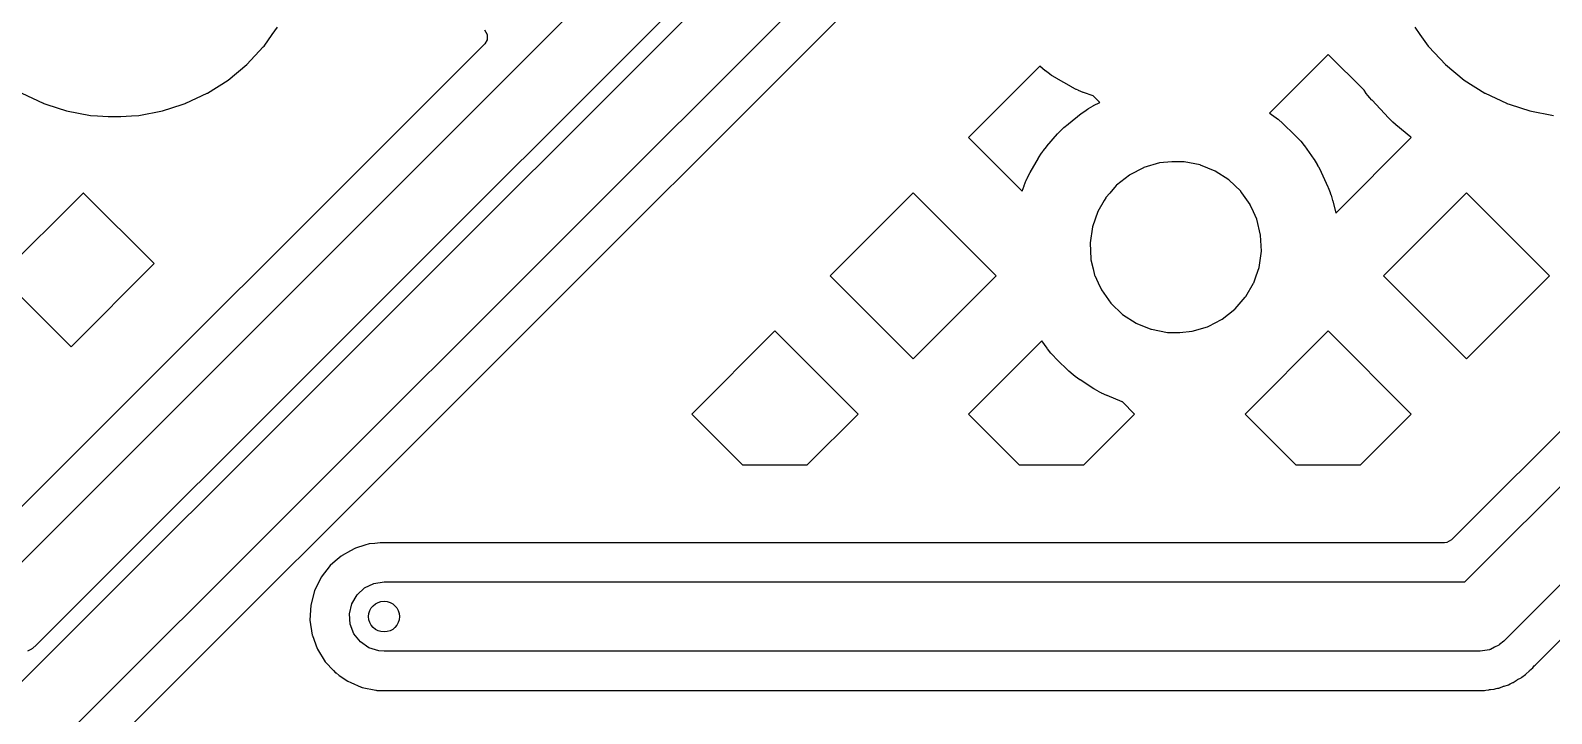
# Model space of a CAD drawing. Extents: x 124.5 to 210, y -114.5 to -26.5.
# Drawn here: x 158.41 to 178.16, y -88.76 to -79.88 of the extents above; entities that cross this region are included whole.
import ezdxf

# ---------------------------------------------------------------- set-up
doc = ezdxf.new("R2010")
doc.units = 0
doc.layers.add('BLACK', color=7, linetype='CONTINUOUS')

msp = doc.modelspace()

# ---------------------------------------------------------------- linework, layer by layer
at = {"layer": 'BLACK', "linetype": 'CONTINUOUS'}
for p, q in [((157.984, -87.1), (188.442, -56.6418)), ((188.946, -57.41), (158.488, -87.8682)), ((177.034, -87.05), (188.442, -75.6418)), ((188.946, -76.41), (177.538, -87.8182)), ((158.239, -88.4), (169.982, -76.6568)), ((177.946, -88.1295), (189.12, -76.9554)), ((170.487, -77.425), (158.744, -89.1682)), ((159.152, -89.4795), (170.661, -77.9704)), ((161.441, -80.0865), (161.549, -79.9374)), ((161.549, -79.9374), (161.617, -79.8435)), ((164.304, -79.8763), (164.34, -79.9374)), ((164.34, -79.9374), (164.337, -80.0084)), ((176.383, -79.8435), (176.451, -79.9374)), ((176.451, -79.9374), (176.559, -80.0865)), ((164.307, -80.0576), (157.81, -86.5546)), ((161.216, -80.3278), (161.432, -80.0982)), ((161.432, -80.0982), (161.441, -80.0865)), ((164.337, -80.0084), (164.307, -80.0576)), ((176.559, -80.0865), (176.568, -80.0982)), ((176.568, -80.0982), (176.784, -80.3278)), ((183.307, -80.0576), (176.86, -86.5046)), ((160.974, -80.5285), (161.216, -80.3278)), ((171.514, -80.3501), (170.588, -81.2763)), ((171.585, -80.4077), (171.514, -80.3501)), ((175.259, -80.1973), (174.497, -80.9594)), ((175.725, -80.6625), (175.259, -80.1973)), ((176.784, -80.3278), (177.026, -80.5285)), ((160.708, -80.6972), (160.974, -80.5285)), ((171.589, -80.411), (171.585, -80.4077)), ((171.641, -80.4498), (171.589, -80.411)), ((171.645, -80.4529), (171.641, -80.4498)), ((171.662, -80.465), (171.645, -80.4529)), ((171.667, -80.4679), (171.662, -80.465)), ((171.722, -80.5021), (171.667, -80.4679)), ((171.726, -80.5049), (171.722, -80.5021)), ((171.926, -80.6189), (171.726, -80.5049)), ((177.026, -80.5285), (177.292, -80.6972)), ((158.296, -80.6989), (158.573, -80.8296)), ((160.427, -80.8296), (160.704, -80.6989)), ((160.704, -80.6989), (160.708, -80.6972)), ((160.704, -80.6989), (160.704, -80.6989)), ((171.931, -80.6214), (171.926, -80.6189)), ((171.989, -80.6509), (171.931, -80.6214)), ((171.993, -80.6533), (171.989, -80.6509)), ((172.013, -80.6622), (171.993, -80.6533)), ((172.018, -80.6644), (172.013, -80.6622)), ((172.077, -80.6889), (172.018, -80.6644)), ((172.082, -80.6908), (172.077, -80.6889)), ((172.206, -80.7357), (172.082, -80.6908)), ((172.292, -80.8216), (172.206, -80.7357)), ((175.748, -80.6943), (175.725, -80.6625)), ((175.75, -80.6974), (175.748, -80.6943)), ((175.779, -80.7352), (175.75, -80.6974)), ((175.782, -80.7383), (175.779, -80.7352)), ((175.792, -80.7505), (175.782, -80.7383)), ((175.795, -80.7535), (175.792, -80.7505)), ((175.826, -80.7894), (175.795, -80.7535)), ((177.292, -80.6972), (177.296, -80.6989)), ((177.296, -80.6989), (177.296, -80.6989)), ((177.296, -80.6989), (177.573, -80.8296)), ((158.573, -80.8296), (158.573, -80.8296)), ((158.573, -80.8296), (158.577, -80.8313)), ((158.577, -80.8313), (158.581, -80.8325)), ((158.581, -80.8325), (158.581, -80.8325)), ((158.581, -80.8325), (158.621, -80.8456)), ((158.621, -80.8456), (158.876, -80.9286)), ((158.876, -80.9286), (159.186, -80.9876)), ((159.814, -80.9876), (160.124, -80.9286)), ((160.124, -80.9286), (160.379, -80.8456)), ((160.379, -80.8456), (160.419, -80.8325)), ((160.419, -80.8325), (160.423, -80.8313)), ((160.419, -80.8325), (160.419, -80.8325)), ((160.423, -80.8313), (160.427, -80.8296)), ((160.427, -80.8296), (160.427, -80.8296)), ((171.886, -81.0962), (172.052, -80.9655)), ((172.052, -80.9655), (172.057, -80.9619)), ((172.057, -80.9619), (172.06, -80.9594)), ((172.06, -80.9594), (172.116, -80.9199)), ((172.116, -80.9199), (172.121, -80.9166)), ((172.121, -80.9166), (172.141, -80.9037)), ((172.141, -80.9037), (172.146, -80.9005)), ((172.146, -80.9005), (172.209, -80.8643)), ((172.209, -80.8643), (172.214, -80.8615)), ((172.214, -80.8615), (172.292, -80.8216)), ((174.497, -80.9594), (174.52, -80.9743)), ((174.52, -80.9743), (174.525, -80.9776)), ((174.525, -80.9776), (174.584, -81.0198)), ((175.829, -80.7924), (175.826, -80.7894)), ((176.044, -81.0219), (175.829, -80.7924)), ((177.573, -80.8296), (177.573, -80.8296)), ((177.573, -80.8296), (177.577, -80.8313)), ((177.577, -80.8313), (177.581, -80.8325)), ((177.581, -80.8325), (177.581, -80.8325)), ((177.581, -80.8325), (177.621, -80.8456)), ((177.621, -80.8456), (177.876, -80.9286)), ((177.876, -80.9286), (178.186, -80.9876)), ((159.186, -80.9876), (159.279, -80.9935)), ((159.279, -80.9935), (159.419, -81.0023)), ((159.419, -81.0023), (159.419, -81.0023)), ((159.419, -81.0023), (159.421, -81.0024)), ((159.421, -81.0024), (159.579, -81.0024)), ((159.579, -81.0024), (159.581, -81.0023)), ((159.581, -81.0023), (159.721, -80.9935)), ((159.581, -81.0023), (159.581, -81.0023)), ((159.721, -80.9935), (159.814, -80.9876)), ((171.75, -81.2246), (171.8, -81.1722)), ((171.8, -81.1722), (171.805, -81.168)), ((171.805, -81.168), (171.822, -81.1515)), ((171.822, -81.1515), (171.826, -81.1474)), ((171.826, -81.1474), (171.881, -81.1)), ((171.881, -81.1), (171.886, -81.0962)), ((174.584, -81.0198), (174.589, -81.0234)), ((174.589, -81.0234), (174.608, -81.0382)), ((174.608, -81.0382), (174.612, -81.042)), ((174.612, -81.042), (174.667, -81.0896)), ((174.667, -81.0896), (174.671, -81.0936)), ((174.671, -81.0936), (174.824, -81.2399)), ((176.047, -81.0248), (176.044, -81.0219)), ((176.081, -81.0586), (176.047, -81.0248)), ((176.084, -81.0614), (176.081, -81.0586)), ((176.095, -81.0722), (176.084, -81.0614)), ((176.098, -81.0749), (176.095, -81.0722)), ((176.134, -81.1065), (176.098, -81.0749)), ((176.137, -81.1091), (176.134, -81.1065)), ((176.334, -81.2717), (176.137, -81.1091)), ((170.588, -81.2763), (171.285, -81.9735)), ((171.608, -81.3888), (171.746, -81.229)), ((171.746, -81.229), (171.75, -81.2246)), ((174.824, -81.2399), (174.828, -81.2442)), ((174.828, -81.2442), (174.878, -81.2967)), ((174.878, -81.2967), (174.882, -81.3011)), ((174.882, -81.3011), (174.898, -81.3193)), ((174.898, -81.3193), (174.902, -81.3239)), ((174.902, -81.3239), (174.946, -81.3809)), ((175.357, -82.258), (176.338, -81.2763)), ((176.338, -81.2763), (176.334, -81.2717)), ((171.39, -81.7287), (171.496, -81.5456)), ((171.496, -81.5456), (171.499, -81.5405)), ((171.499, -81.5405), (171.538, -81.4796)), ((171.538, -81.4796), (171.541, -81.4746)), ((171.541, -81.4746), (171.555, -81.4551)), ((171.555, -81.4551), (171.559, -81.4503)), ((171.559, -81.4503), (171.604, -81.3934)), ((171.604, -81.3934), (171.608, -81.3888)), ((174.946, -81.3809), (174.95, -81.3857)), ((174.95, -81.3857), (175.072, -81.5582)), ((175.072, -81.5582), (175.076, -81.5632)), ((175.076, -81.5632), (175.115, -81.6242)), ((171.354, -81.7983), (171.387, -81.7339)), ((171.387, -81.7339), (171.39, -81.7287)), ((172.678, -81.7629), (172.512, -81.8936)), ((172.684, -81.7602), (172.678, -81.7629)), ((172.861, -81.6688), (172.684, -81.7602)), ((172.684, -81.7602), (172.684, -81.7602)), ((172.866, -81.6661), (172.861, -81.6688)), ((172.861, -81.6688), (172.861, -81.6688)), ((173.069, -81.6065), (172.866, -81.6661)), ((173.227, -81.5915), (173.069, -81.6065)), ((173.383, -81.5915), (173.227, -81.5915)), ((173.389, -81.5918), (173.383, -81.5915)), ((173.596, -81.6323), (173.389, -81.5918)), ((173.602, -81.6346), (173.596, -81.6323)), ((173.695, -81.672), (173.602, -81.6346)), ((173.602, -81.6346), (173.602, -81.6346)), ((173.792, -81.7114), (173.695, -81.672)), ((173.97, -81.8261), (173.792, -81.7114)), ((175.115, -81.6242), (175.118, -81.6294)), ((175.118, -81.6294), (175.13, -81.6501)), ((175.13, -81.6501), (175.133, -81.6554)), ((175.133, -81.6554), (175.166, -81.7198)), ((175.166, -81.7198), (175.168, -81.7252)), ((175.168, -81.7252), (175.256, -81.9178)), ((171.285, -81.9735), (171.31, -81.9038)), ((171.31, -81.9038), (171.312, -81.8982)), ((171.312, -81.8982), (171.339, -81.831)), ((171.339, -81.831), (171.341, -81.8254)), ((171.341, -81.8254), (171.351, -81.8037)), ((171.351, -81.8037), (171.354, -81.7983)), ((172.508, -81.8981), (172.423, -81.9967)), ((172.512, -81.8936), (172.508, -81.8981)), ((172.508, -81.8981), (172.508, -81.8981)), ((174.123, -81.9724), (173.97, -81.8261)), ((175.256, -81.9178), (175.258, -81.9233)), ((175.258, -81.9233), (175.285, -81.9906)), ((159.092, -81.9967), (158.016, -83.0724)), ((159.099, -81.9975), (159.092, -81.9967)), ((160.016, -82.9144), (159.099, -81.9975)), ((169.871, -81.9933), (168.792, -83.0724)), ((170.95, -83.0724), (169.871, -81.9933)), ((172.35, -82.0941), (172.268, -82.2365)), ((172.37, -82.0586), (172.35, -82.0941)), ((172.373, -82.0534), (172.37, -82.0585)), ((172.37, -82.0585), (172.37, -82.0586)), ((172.423, -81.9967), (172.373, -82.0534)), ((174.126, -81.9773), (174.123, -81.9724)), ((174.14, -81.9962), (174.126, -81.9773)), ((174.126, -81.9773), (174.126, -81.9773)), ((174.245, -82.1449), (174.14, -81.9962)), ((174.248, -82.1504), (174.245, -82.1449)), ((174.29, -82.2421), (174.248, -82.1504)), ((175.285, -81.9906), (175.287, -81.9962)), ((175.287, -81.9962), (175.295, -82.0188)), ((175.295, -82.0188), (175.297, -82.0246)), ((175.297, -82.0246), (175.317, -82.0941)), ((175.317, -82.0941), (175.319, -82.0999)), ((175.319, -82.0999), (175.357, -82.258)), ((177.055, -81.9933), (175.976, -83.0724)), ((178.134, -83.0724), (177.055, -81.9933)), ((172.268, -82.2365), (172.198, -82.4363)), ((174.333, -82.3375), (174.29, -82.2421)), ((174.382, -82.5431), (174.333, -82.3375)), ((172.198, -82.4363), (172.168, -82.6456)), ((174.392, -82.7544), (174.382, -82.5431)), ((172.168, -82.6456), (172.178, -82.8569)), ((174.362, -82.9637), (174.392, -82.7544)), ((158.937, -83.9935), (160.016, -82.9144)), ((172.178, -82.8569), (172.179, -82.8627)), ((172.179, -82.8627), (172.179, -82.8627)), ((172.179, -82.8627), (172.208, -82.9819)), ((158.016, -83.0724), (158.937, -83.9935)), ((168.792, -83.0724), (169.871, -84.1514)), ((169.871, -84.1514), (170.95, -83.0724)), ((172.208, -82.9819), (172.227, -83.0625)), ((172.227, -83.0625), (172.23, -83.068)), ((172.23, -83.068), (172.23, -83.068)), ((172.23, -83.068), (172.273, -83.1635)), ((174.292, -83.1635), (174.324, -83.0724)), ((174.324, -83.0724), (174.362, -82.9637)), ((175.976, -83.0724), (177.055, -84.1514)), ((177.055, -84.1514), (178.134, -83.0724)), ((172.273, -83.1635), (172.315, -83.2551)), ((172.315, -83.2551), (172.437, -83.4276)), ((174.052, -83.5019), (174.183, -83.3512)), ((174.183, -83.3512), (174.187, -83.3466)), ((174.187, -83.3466), (174.19, -83.3415)), ((174.19, -83.3414), (174.289, -83.1687)), ((174.19, -83.3415), (174.19, -83.3414)), ((174.289, -83.1687), (174.292, -83.1635)), ((172.437, -83.4276), (172.59, -83.5739)), ((173.882, -83.6371), (174.048, -83.5064)), ((174.048, -83.5064), (174.052, -83.5019)), ((174.052, -83.5019), (174.052, -83.5019)), ((172.59, -83.5739), (172.768, -83.6886)), ((172.768, -83.6886), (172.773, -83.6909)), ((172.773, -83.6909), (172.958, -83.7654)), ((173.491, -83.7935), (173.694, -83.7339)), ((173.694, -83.7339), (173.708, -83.7263)), ((173.708, -83.7263), (173.876, -83.6398)), ((173.876, -83.6398), (173.882, -83.6371)), ((173.876, -83.6398), (173.876, -83.6398)), ((168.075, -83.7894), (166.996, -84.8684)), ((169.154, -84.8684), (168.075, -83.7894)), ((171.54, -83.9162), (170.588, -84.8684)), ((171.61, -84.0143), (171.54, -83.9162)), ((172.958, -83.7654), (172.958, -83.7654)), ((172.958, -83.7654), (172.964, -83.7677)), ((172.964, -83.7677), (173.171, -83.8082)), ((173.171, -83.8082), (173.177, -83.8085)), ((173.177, -83.8085), (173.333, -83.8085)), ((173.333, -83.8085), (173.491, -83.7935)), ((175.259, -83.7894), (174.18, -84.8684)), ((176.338, -84.8684), (175.259, -83.7894)), ((171.614, -84.0191), (171.61, -84.0143)), ((171.658, -84.0761), (171.614, -84.0191)), ((171.662, -84.0807), (171.658, -84.0761)), ((171.678, -84.0989), (171.662, -84.0807)), ((171.682, -84.1033), (171.678, -84.0989)), ((171.732, -84.1558), (171.682, -84.1033)), ((171.736, -84.1601), (171.732, -84.1558)), ((171.889, -84.3064), (171.736, -84.1601)), ((171.893, -84.3104), (171.889, -84.3064)), ((171.948, -84.358), (171.893, -84.3104)), ((171.952, -84.3618), (171.948, -84.358)), ((171.971, -84.3766), (171.952, -84.3618)), ((171.976, -84.3802), (171.971, -84.3766)), ((172.035, -84.4224), (171.976, -84.3802)), ((172.04, -84.4257), (172.035, -84.4224)), ((172.218, -84.5405), (172.04, -84.4257)), ((172.223, -84.5436), (172.218, -84.5405)), ((172.285, -84.58), (172.223, -84.5436)), ((172.291, -84.5829), (172.285, -84.58)), ((172.312, -84.5939), (172.291, -84.5829)), ((172.317, -84.5965), (172.312, -84.5939)), ((172.383, -84.6267), (172.317, -84.5965)), ((172.389, -84.6291), (172.383, -84.6267)), ((172.585, -84.7082), (172.389, -84.6291)), ((172.587, -84.709), (172.585, -84.7082)), ((172.746, -84.8684), (172.587, -84.709)), ((166.996, -84.8684), (167.655, -85.5275)), ((168.495, -85.5275), (169.154, -84.8684)), ((170.588, -84.8684), (171.247, -85.5275)), ((172.087, -85.5275), (172.746, -84.8684)), ((174.18, -84.8684), (174.839, -85.5275)), ((175.679, -85.5275), (176.338, -84.8684)), ((167.655, -85.5275), (168.495, -85.5275)), ((171.247, -85.5275), (172.087, -85.5275)), ((174.839, -85.5275), (175.679, -85.5275)), ((176.86, -86.5046), (176.798, -86.5386)), ((162.45, -86.7089), (162.445, -86.713)), ((162.456, -86.7058), (162.45, -86.7089)), ((162.564, -86.6456), (162.456, -86.7058)), ((162.456, -86.7058), (162.456, -86.7058)), ((162.62, -86.6145), (162.564, -86.6456)), ((162.627, -86.6126), (162.62, -86.6145)), ((162.75, -86.5739), (162.627, -86.6126)), ((162.627, -86.6126), (162.627, -86.6126)), ((162.806, -86.5562), (162.75, -86.5739)), ((162.813, -86.5556), (162.806, -86.5562)), ((162.882, -86.5485), (162.813, -86.5556)), ((162.813, -86.5556), (162.813, -86.5556)), ((162.951, -86.5415), (162.882, -86.5485)), ((176.771, -86.5415), (162.951, -86.5415)), ((176.798, -86.5386), (176.771, -86.5415)), ((162.302, -86.8356), (162.183, -86.9895)), ((162.365, -86.7819), (162.302, -86.8356)), ((162.445, -86.713), (162.365, -86.7819)), ((162.445, -86.713), (162.445, -86.713)), ((162.183, -86.9895), (162.097, -87.1642)), ((162.747, -87.1278), (162.868, -87.0699)), ((162.868, -87.0699), (163, -87.05)), ((163, -87.05), (177.034, -87.05)), ((162.097, -87.1642), (162.048, -87.3526)), ((162.582, -87.3343), (162.649, -87.2186)), ((162.649, -87.2186), (162.747, -87.1278)), ((162.048, -87.3526), (162.038, -87.5471)), ((162.551, -87.4647), (162.582, -87.3343)), ((162.561, -87.5982), (162.551, -87.4647)), ((162.038, -87.5471), (162.067, -87.7396)), ((162.609, -87.723), (162.561, -87.5982)), ((158.488, -87.8682), (158.435, -87.9141)), ((162.067, -87.7396), (162.069, -87.7456)), ((162.069, -87.7456), (162.069, -87.7456)), ((162.069, -87.7456), (162.132, -87.9164)), ((162.692, -87.828), (162.609, -87.723)), ((162.802, -87.9041), (162.692, -87.828)), ((177.473, -87.8722), (177.419, -87.8981)), ((177.478, -87.8673), (177.473, -87.8722)), ((177.485, -87.8641), (177.478, -87.8673)), ((177.538, -87.8182), (177.485, -87.8641)), ((158.423, -87.9222), (158.369, -87.9481)), ((158.428, -87.9173), (158.423, -87.9222)), ((158.435, -87.9141), (158.428, -87.9173)), ((162.132, -87.9164), (162.132, -87.9164)), ((162.132, -87.9164), (162.134, -87.9223)), ((162.134, -87.9223), (162.237, -88.0878)), ((162.237, -88.0878), (162.241, -88.0925)), ((162.241, -88.0925), (162.241, -88.0925)), ((162.241, -88.0925), (162.343, -88.2007)), ((162.93, -87.9445), (162.802, -87.9041)), ((163, -87.95), (162.93, -87.9445)), ((177.22, -87.95), (163, -87.95)), ((177.227, -87.9489), (177.22, -87.95)), ((177.234, -87.9498), (177.227, -87.9489)), ((177.293, -87.939), (177.234, -87.9498)), ((177.352, -87.9301), (177.293, -87.939)), ((177.359, -87.927), (177.352, -87.9301)), ((177.366, -87.9257), (177.359, -87.927)), ((177.419, -87.8981), (177.366, -87.9257)), ((162.343, -88.2007), (162.37, -88.2293)), ((162.37, -88.2293), (162.376, -88.233)), ((162.376, -88.233), (162.376, -88.233)), ((162.376, -88.233), (162.419, -88.2636)), ((162.419, -88.2636), (162.53, -88.341)), ((177.764, -88.2942), (177.77, -88.2911)), ((177.77, -88.2911), (177.775, -88.2867)), ((177.775, -88.2867), (177.791, -88.2734)), ((177.791, -88.2734), (177.804, -88.2636)), ((177.804, -88.2636), (177.822, -88.2514)), ((177.822, -88.2514), (177.826, -88.2487)), ((177.826, -88.2487), (177.831, -88.2445)), ((177.831, -88.2445), (177.868, -88.2073)), ((177.868, -88.2073), (177.875, -88.2007)), ((177.875, -88.2007), (177.918, -88.1644)), ((177.918, -88.1644), (177.927, -88.1519)), ((177.927, -88.1519), (177.936, -88.1413)), ((177.936, -88.1413), (177.946, -88.1295)), ((162.53, -88.341), (162.569, -88.3577)), ((162.569, -88.3577), (162.703, -88.4158)), ((162.703, -88.4158), (162.703, -88.4158)), ((162.703, -88.4158), (162.709, -88.4183)), ((162.709, -88.4183), (162.715, -88.4196)), ((162.715, -88.4196), (162.715, -88.4197)), ((162.715, -88.4197), (162.895, -88.4572)), ((162.895, -88.4572), (162.895, -88.4572)), ((162.895, -88.4572), (162.899, -88.4582)), ((162.899, -88.4582), (162.906, -88.4585)), ((162.906, -88.4585), (177.204, -88.4585)), ((177.204, -88.4585), (177.208, -88.4585)), ((177.208, -88.4585), (177.284, -88.4607)), ((177.284, -88.4607), (177.284, -88.4607)), ((177.284, -88.4607), (177.291, -88.4609)), ((177.291, -88.4609), (177.306, -88.4582)), ((177.306, -88.4582), (177.347, -88.4509)), ((177.347, -88.4509), (177.356, -88.4496)), ((177.356, -88.4496), (177.368, -88.4484)), ((177.368, -88.4484), (177.414, -88.4438)), ((177.414, -88.4438), (177.44, -88.4356)), ((177.44, -88.4356), (177.456, -88.4318)), ((177.456, -88.4318), (177.476, -88.4282)), ((177.476, -88.4282), (177.482, -88.427)), ((177.476, -88.4282), (177.476, -88.4282)), ((177.482, -88.427), (177.488, -88.4247)), ((177.488, -88.4247), (177.536, -88.4058)), ((177.488, -88.4247), (177.488, -88.4247)), ((177.536, -88.4058), (177.545, -88.4028)), ((177.545, -88.4028), (177.6, -88.3855)), ((177.6, -88.3855), (177.623, -88.3723)), ((177.623, -88.3723), (177.638, -88.3654)), ((177.638, -88.3654), (177.657, -88.3577)), ((177.657, -88.3577), (177.663, -88.3554)), ((177.657, -88.3577), (177.657, -88.3577)), ((177.663, -88.3554), (177.712, -88.3238)), ((177.712, -88.3238), (177.719, -88.3191)), ((177.719, -88.3191), (177.764, -88.2942))]:
    msp.add_line(p, q, dxfattribs=at)
at = {"layer": 'BLACK'}
msp.add_circle((163, -87.5), 0.2, dxfattribs=at)

doc.saveas('drawing.dxf')
